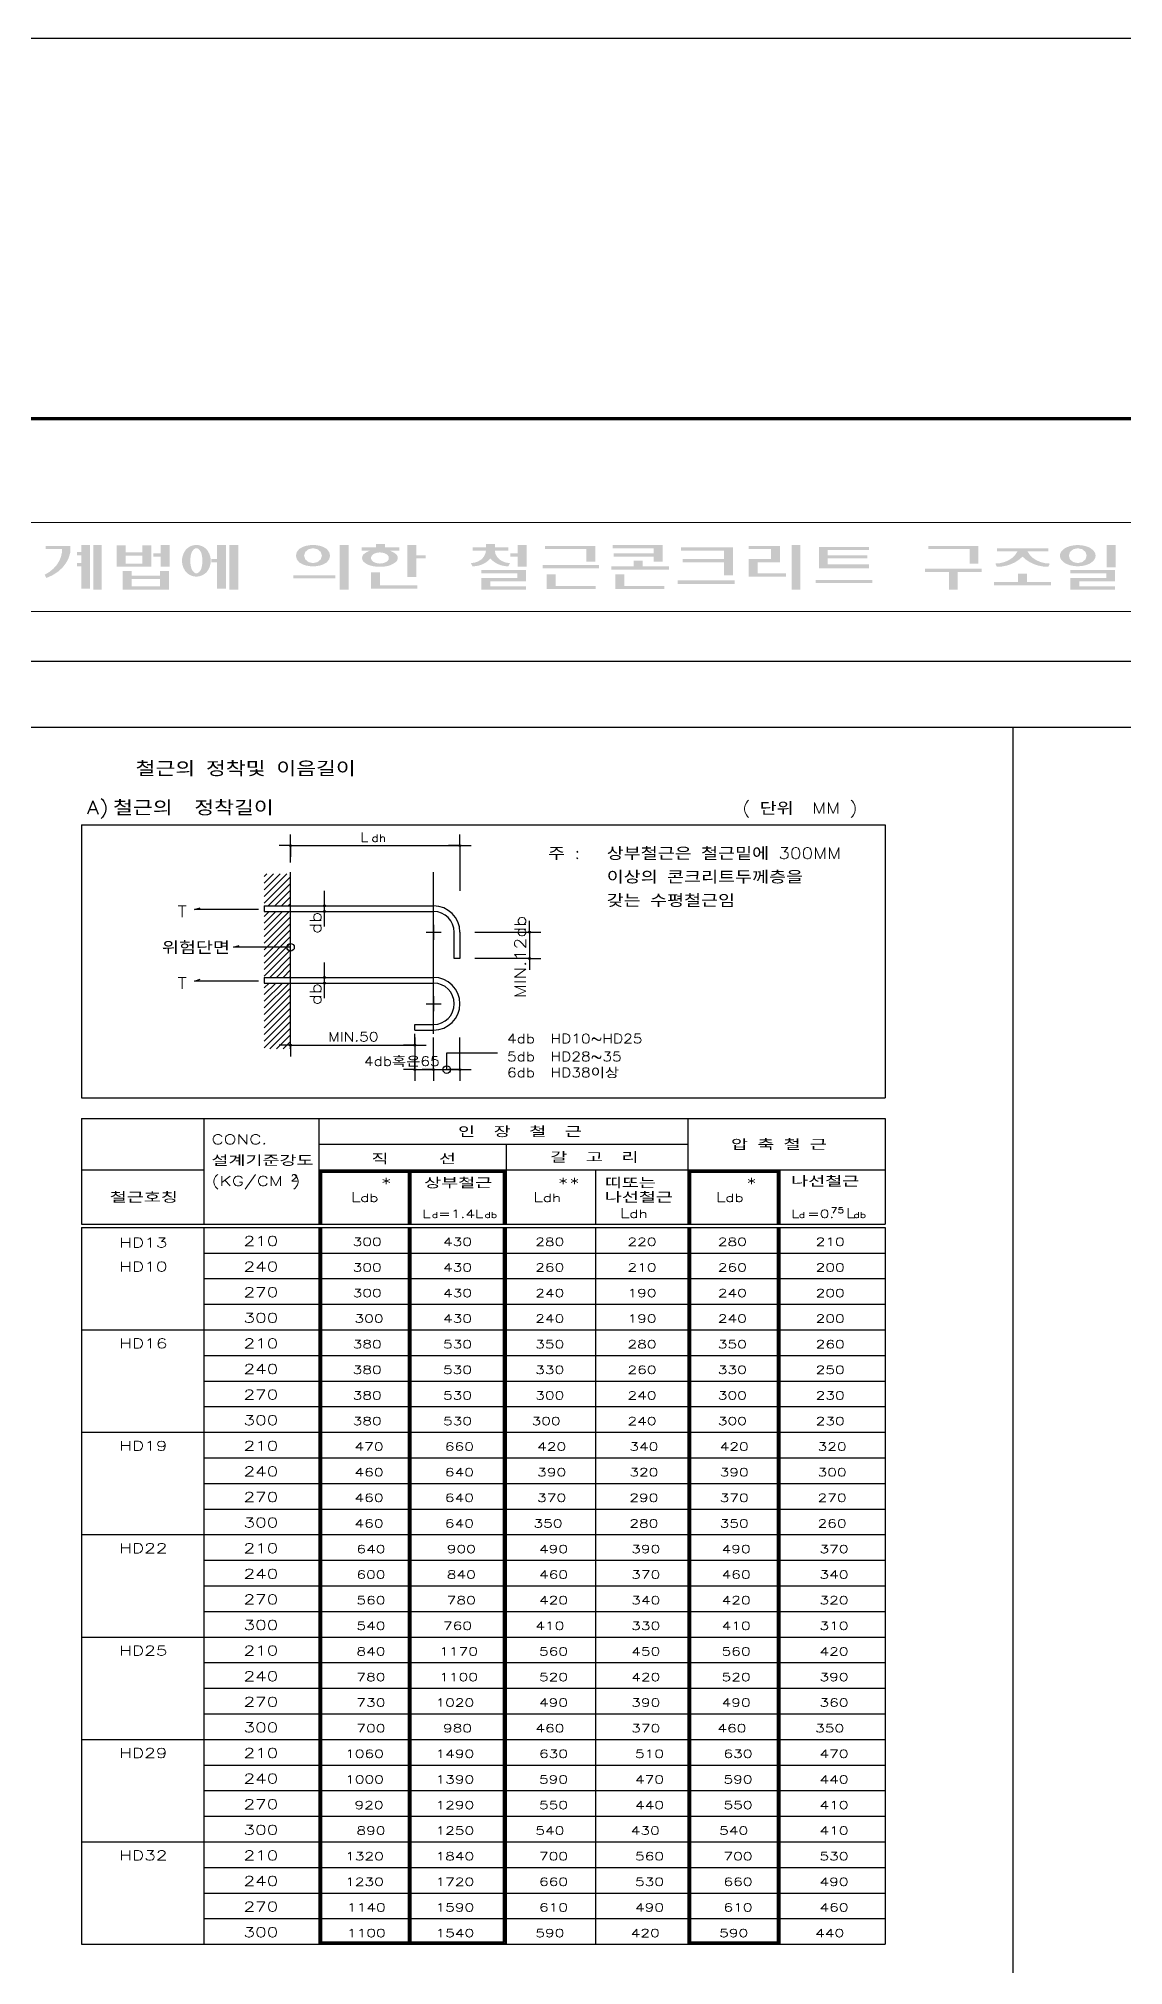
# Model space of a CAD drawing. Header units: millimetres. Extents: x 2237537 to 2823092, y 532110 to 734861.
# Drawn here: x 2481846 to 2504831, y 561203 to 602024 of the extents above; entities that cross this region are included whole.
import ezdxf
from ezdxf.lldxf.tags import DXFTag

# ---------------------------------------------------------------- set-up
doc = ezdxf.new("R2010")
doc.units = ezdxf.units.MM
doc.header["$LTSCALE"] = 300
doc.header["$MEASUREMENT"] = 0
doc.layers.get('0').update_dxf_attribs({"lineweight": 0})
for name, color, linetype in [('2', 2, 'Continuous'), ('3', 3, 'Continuous'), ('4', 4, 'Continuous'), ('CEN', 1, 'CEN'), ('COR', 4, 'Continuous'), ('FORM', 4, 'Continuous'), ('T', 3, 'Continuous'), ('WAL', 3, 'Continuous')]:
    doc.layers.add(name, color=color, linetype=linetype)
doc.layers.add('text', color=7, linetype='Continuous', lineweight=30)
doc.layers.add('가구', color=8, linetype='Continuous', lineweight=5)
doc.styles.add('HS', font='romans__.ttf', dxfattribs={"width": 1.1, "bigfont": 'ghs'})
tags = doc.linetypes.add('CEN', pattern=[62, 60, -1, 0, -1]).pattern_tags.tags
tags[10:11] = [DXFTag(74, 4), DXFTag(75, 0), DXFTag(340, '0'), DXFTag(46, 1.0), DXFTag(50, 0.0), DXFTag(44, 0.0), DXFTag(45, 0.0)]
tags[8:9] = [DXFTag(74, 4), DXFTag(75, 0), DXFTag(340, '0'), DXFTag(46, 1.0), DXFTag(50, 0.0), DXFTag(44, 0.0), DXFTag(45, 0.0)]
tags[6:7] = [DXFTag(74, 4), DXFTag(75, 0), DXFTag(340, '0'), DXFTag(46, 1.0), DXFTag(50, 0.0), DXFTag(44, 0.0), DXFTag(45, 0.0)]
tags[4:5] = [DXFTag(74, 4), DXFTag(75, 0), DXFTag(340, '0'), DXFTag(46, 1.0), DXFTag(50, 0.0), DXFTag(44, 0.0), DXFTag(45, 0.0)]

# ---------------------------------------------------------------- blocks, each defined once
blk = doc.blocks.new('P')
at = {"layer": '2'}
for q in [(-600, 0), (0, 600), (600, 0), (0, -600)]:
    blk.add_line((0, 0), q, dxfattribs=at)
at = {"layer": '4'}
for radius in [50, 25]:
    blk.add_circle((0, 0), radius, dxfattribs=at)
blk = doc.blocks.new('*X90')
at = {"color": 0}
for p, q in [((69100, 104102), (70298, 105300)), ((69100, 104455), (69945, 105300)), ((69100, 104809), (69591, 105300)), ((69100, 105162), (69238, 105300)), ((69100, 103748), (70500, 105148)), ((69305, 103600), (70500, 104795)), ((69659, 103600), (70500, 104441)), ((70012, 103600), (70500, 104088)), ((70366, 103600), (70500, 103734))]:
    blk.add_line(p, q, dxfattribs=at)
blk = doc.blocks.new('*X91')
at = {"color": 0}
for p, q in [((69100, 101980), (70420, 103300)), ((69100, 102334), (70066, 103300)), ((69100, 102688), (69712, 103300)), ((69100, 103041), (69359, 103300)), ((69100, 101627), (70500, 103027)), ((69100, 101273), (70500, 102673)), ((69100, 100920), (70500, 102320)), ((69100, 100566), (70500, 101966)), ((69100, 100213), (70500, 101613)), ((69100, 99859), (70500, 101259)), ((69394, 99800), (70500, 100906)), ((69748, 99800), (70500, 100552)), ((70102, 99800), (70500, 100198)), ((70455, 99800), (70500, 99845))]:
    blk.add_line(p, q, dxfattribs=at)
blk = doc.blocks.new('FORM')
at = {"layer": 'FORM', "flags": 128}
blk.add_lwpolyline([(162564, 26543), (159542, 26543), (159542, 23521), (162564, 23521), (162564, 58478), (159542, 58478), (159542, 55456), (162564, 55456), (162564, 58478), (115719, 58478), (115719, 55456), (118742, 55456), (118742, 58478), (115719, 58478), (115719, 23521), (118742, 23521), (118742, 26543), (115719, 26543), (115719, 23521), (162564, 23521)], dxfattribs=at)
at = {"layer": 'FORM', "const_width": 37.8}
blk.add_lwpolyline([(120245, 27347), (120245, 54452), (159038, 54452), (159038, 27347)], close=True, dxfattribs=at)

msp = doc.modelspace()

# ---------------------------------------------------------------- hatches: boundary and pattern name
at = {"layer": 'text'}
h = msp.add_hatch(color=256, dxfattribs=at)
h.paths.add_polyline_path([(2482661.1, 591147.6), (2482755.6, 591147.6), (2482755.6, 591295.3), (2482932.9, 591295.3), (2482932.9, 590369.7), (2482755.6, 590369.7), (2482755.6, 590842.4), (2482661.1, 590842.4), (2482661.1, 590911.3), (2482755.6, 590911.3), (2482755.6, 591078.7), (2482661.1, 591078.7)])
h.paths.add_polyline_path([(2483003.8, 591295.3), (2483181, 591295.3), (2483181, 590350.1), (2483121.9, 590350.1), (2483003.8, 590350.1)])
h.paths.add_polyline_path([(2482342.1, 591137.8), (2482342.1, 591206.7), (2481999.5, 591206.7), (2481999.5, 591275.6), (2482519.3, 591275.6), (2482519.3, 591137.8), (2482485.3, 591021.7), (2482428.2, 590912), (2482349.7, 590812), (2482252.2, 590724.4), (2482138.2, 590651.8), (2482011.3, 590596.2), (2481975.8, 590665.1), (2482071.3, 590720.8), (2482155.3, 590788.1), (2482225.9, 590865.4), (2482281.4, 590950.8), (2482320.5, 591042.3)])
h = msp.add_hatch(color=256, dxfattribs=at)
h.paths.add_polyline_path([(2483500, 590832.5), (2483500, 591285.4), (2483689.1, 591285.4), (2483689.1, 591137.8), (2484043.5, 591137.8), (2484043.5, 591285.4), (2484232.6, 591285.4), (2484232.6, 590832.5)])
h.paths.add_polyline_path([(2483689.1, 590901.4), (2483689.1, 591068.8), (2484043.5, 591068.8), (2484043.5, 590901.4)], flags=16)
h.paths.add_polyline_path([(2484433.4, 590832.5), (2484433.4, 591049.1), (2484279.8, 591049.1), (2484279.8, 591118.1), (2484433.4, 591118.1), (2484433.4, 591295.3), (2484622.5, 591295.3), (2484622.5, 590832.5)])
h.paths.add_polyline_path([(2483630, 590350.1), (2483630, 590743.9), (2483819, 590743.9), (2483819, 590645.4), (2484421.6, 590645.4), (2484421.6, 590743.9), (2484610.7, 590743.9), (2484610.7, 590350.1)])
h.paths.add_polyline_path([(2483819, 590419), (2483819, 590576.5), (2484421.6, 590576.5), (2484421.6, 590419)], flags=16)
h = msp.add_hatch(color=256, dxfattribs=at)
h.paths.add_polyline_path([(2485083.3, 591275.6), (2485117.5, 591286.4), (2485153.2, 591292.9), (2485189.6, 591295.1), (2485226.1, 591292.9), (2485261.8, 591286.4), (2485295.9, 591275.6), (2485321.9, 591263.7), (2485346.5, 591249.8), (2485369.3, 591234), (2485390.3, 591216.6), (2485409.2, 591197.6), (2485425.9, 591177.1), (2485464.2, 591108.7), (2485487.6, 591035.7), (2485495.5, 590960.5), (2485487.6, 590885.3), (2485464.2, 590812.4), (2485425.9, 590743.9), (2485409.2, 590723.5), (2485390.3, 590704.5), (2485369.3, 590687), (2485346.5, 590671.3), (2485321.9, 590657.4), (2485295.9, 590645.4), (2485261.8, 590634.7), (2485226.1, 590628.1), (2485189.6, 590625.9), (2485153.2, 590628.1), (2485117.5, 590634.7), (2485083.3, 590645.4), (2485057.3, 590657.4), (2485032.8, 590671.3), (2485009.9, 590687), (2484988.9, 590704.5), (2484970, 590723.5), (2484953.3, 590743.9), (2484915, 590812.4), (2484891.6, 590885.3), (2484883.7, 590960.5), (2484891.6, 591035.7), (2484915, 591108.7), (2484953.3, 591177.1), (2484970, 591197.6), (2484988.9, 591216.6), (2485009.9, 591234), (2485032.8, 591249.8), (2485057.3, 591263.7)])
h.paths.add_polyline_path([(2485142.3, 591206.7), (2485155.4, 591217.2), (2485171.7, 591223.9), (2485189.6, 591226.2), (2485207.5, 591223.9), (2485223.8, 591217.2), (2485236.9, 591206.7), (2485250.5, 591193.9), (2485262.8, 591180.2), (2485273.5, 591165.7), (2485282.7, 591150.4), (2485290.2, 591134.5), (2485295.9, 591118.1), (2485308.3, 591066.1), (2485315.8, 591013.5), (2485318.3, 590960.5), (2485315.8, 590907.6), (2485308.3, 590855), (2485295.9, 590803), (2485290.2, 590786.6), (2485282.7, 590770.7), (2485273.5, 590755.4), (2485262.8, 590740.8), (2485250.5, 590727.1), (2485236.9, 590714.4), (2485223.8, 590703.9), (2485207.5, 590697.1), (2485189.6, 590694.8), (2485171.7, 590697.1), (2485155.4, 590703.9), (2485142.3, 590714.4), (2485128.7, 590727.1), (2485116.4, 590740.8), (2485105.7, 590755.4), (2485096.5, 590770.7), (2485089, 590786.6), (2485083.3, 590803), (2485070.9, 590855), (2485063.4, 590907.6), (2485060.9, 590960.5), (2485063.4, 591013.5), (2485070.9, 591066.1), (2485083.3, 591118.1), (2485089, 591134.5), (2485096.5, 591150.4), (2485105.7, 591165.7), (2485116.4, 591180.2), (2485128.7, 591193.9)], flags=16)
h.paths.add_polyline_path([(2485508.6, 590931), (2485508.6, 590999.9), (2485626.8, 590999.9), (2485626.8, 591295.3), (2485815.8, 591295.3), (2485815.8, 590369.7), (2485626.8, 590369.7), (2485626.8, 590931)])
h.paths.add_polyline_path([(2485886.7, 590350.1), (2485886.7, 591295.3), (2486075.8, 591295.3), (2486075.8, 590350.1)])
h = msp.add_hatch(color=256, dxfattribs=at)
h.paths.add_polyline_path([(2487447.7, 591255.9), (2487516.1, 591277.5), (2487587.5, 591290.6), (2487660.4, 591295), (2487733.3, 591290.6), (2487804.7, 591277.5), (2487873.1, 591255.9), (2487951.2, 591211.7), (2488003.3, 591146), (2488021.6, 591068.8), (2488003.3, 590991.6), (2487951.2, 590926), (2487873.1, 590881.7), (2487804.7, 590860.2), (2487733.3, 590847.1), (2487660.4, 590842.7), (2487587.5, 590847.1), (2487516.1, 590860.2), (2487447.7, 590881.7), (2487369.6, 590926), (2487317.5, 590991.6), (2487299.3, 591068.8), (2487317.5, 591146), (2487369.6, 591211.7)])
h.paths.add_polyline_path([(2487471.4, 591068.8), (2487496.7, 591147.6), (2487565.9, 591205.3), (2487660.4, 591226.4), (2487754.9, 591205.3), (2487824.1, 591147.6), (2487849.5, 591068.8), (2487824.1, 590990.1), (2487754.9, 590932.4), (2487660.4, 590911.3), (2487565.9, 590932.4), (2487496.7, 590990.1)], flags=16)
h.paths.add_polyline_path([(2487246.9, 590586.4), (2487246.9, 590655.3), (2488133, 590655.3), (2488133, 590586.4)])
h.paths.add_polyline_path([(2488227.6, 590350.1), (2488227.6, 591295.3), (2488416.6, 591295.3), (2488416.6, 590350.1)])
h = msp.add_hatch(color=256, dxfattribs=at)
h.paths.add_polyline_path([(2488877.4, 591177.1), (2488688.4, 591177.1), (2488688.4, 591246.1), (2488995.6, 591246.1), (2488995.6, 591315), (2489184.6, 591315), (2489184.6, 591246.1), (2489491.8, 591246.1), (2489491.8, 591177.1), (2489279.1, 591177.1), (2489307.9, 591166.7), (2489335.7, 591154.4), (2489362.2, 591140.4), (2489387.3, 591124.7), (2489410.9, 591107.3), (2489432.7, 591088.5), (2489445.6, 591066.9), (2489453.5, 591043.6), (2489456.2, 591019.6), (2489453.5, 590995.5), (2489445.6, 590972.3), (2489432.7, 590950.7), (2489407.4, 590929.6), (2489380.1, 590910.2), (2489351.1, 590892.7), (2489320.5, 590877.1), (2489288.6, 590863.6), (2489255.5, 590852.2), (2489191.1, 590840.4), (2489125.6, 590833.9), (2489059.7, 590832.8), (2488993.9, 590837.2), (2488929, 590847), (2488865.6, 590862.1), (2488838.5, 590872.5), (2488812.6, 590884.8), (2488788, 590898.9), (2488764.9, 590914.7), (2488743.4, 590932), (2488723.8, 590950.7), (2488710.9, 590972.3), (2488703, 590995.5), (2488700.4, 591019.6), (2488703, 591043.6), (2488710.9, 591066.9), (2488723.8, 591088.5), (2488745.1, 591107.8), (2488768.4, 591125.5), (2488793.5, 591141.4), (2488820.1, 591155.4), (2488848.2, 591167.3)])
h.paths.add_polyline_path([(2488936.5, 591098.4), (2488980, 591119.7), (2489028, 591133), (2489078.3, 591137.4), (2489128.5, 591133), (2489176.5, 591119.7), (2489220, 591098.4), (2489245.3, 591076.6), (2489261.4, 591049.5), (2489266.9, 591019.6), (2489261.4, 590989.7), (2489245.3, 590962.6), (2489220, 590940.8), (2489176.5, 590919.5), (2489128.5, 590906.2), (2489078.3, 590901.8), (2489028, 590906.2), (2488980, 590919.5), (2488936.5, 590940.8), (2488911.3, 590962.6), (2488895.1, 590989.7), (2488889.6, 591019.6), (2488895.1, 591049.5), (2488911.3, 591076.6)], flags=16)
h.paths.add_polyline_path([(2489657.2, 590615.9), (2489657.2, 591295.3), (2489846.3, 591295.3), (2489846.3, 591078.7), (2490047.1, 591078.7), (2490047.1, 591009.8), (2489846.3, 591009.8), (2489846.3, 590615.9)])
h.paths.add_polyline_path([(2488889.2, 590714.4), (2489078.3, 590714.4), (2489078.3, 590438.7), (2489869.9, 590438.7), (2489869.9, 590369.7), (2488889.2, 590369.7)])
h = msp.add_hatch(color=256, dxfattribs=at)
h.paths.add_polyline_path([(2491998.1, 590832.5), (2491998.1, 591049.1), (2491844.5, 591049.1), (2491844.5, 591118.1), (2491998.1, 591118.1), (2491998.1, 591295.3), (2492187.1, 591295.3), (2492187.1, 590832.5)])
h.paths.add_polyline_path([(2491230.1, 590694.7), (2491230.1, 590763.6), (2492175.3, 590763.6), (2492175.3, 590527.3), (2491419.1, 590527.3), (2491419.1, 590419), (2492175.3, 590419), (2492175.3, 590350.1), (2491230.1, 590350.1), (2491230.1, 590596.2), (2491986.2, 590596.2), (2491986.2, 590694.7)])
h.paths.add_polyline_path([(2491324.6, 591177.1), (2491041, 591177.1), (2491041, 591246.1), (2491324.6, 591246.1), (2491324.6, 591315), (2491513.6, 591315), (2491513.6, 591246.1), (2491797.2, 591246.1), (2491797.2, 591177.1), (2491513.6, 591177.1), (2491525.9, 591108.9), (2491558.4, 591045.4), (2491609.1, 590990.8), (2491674.6, 590948.6), (2491750.7, 590921.5), (2491832.6, 590911.3), (2491797.2, 590842.4), (2491723.4, 590847.9), (2491651.6, 590863.1), (2491583.6, 590887.6), (2491521.2, 590920.8), (2491465.9, 590961.9), (2491419.1, 591009.8), (2491372.3, 590961.9), (2491317, 590920.8), (2491254.6, 590887.6), (2491186.6, 590863.1), (2491114.8, 590847.9), (2491041, 590842.4), (2491005.6, 590911.3), (2491087.5, 590921.5), (2491163.6, 590948.6), (2491229.1, 590990.8), (2491279.8, 591045.4), (2491312.3, 591108.9)])
h = msp.add_hatch(color=256, dxfattribs=at)
h.paths.add_polyline_path([(2492577, 591206.7), (2492577, 591275.6), (2493640.4, 591275.6), (2493640.4, 590940.8), (2493451.3, 590940.8), (2493451.3, 591206.7)])
h.paths.add_polyline_path([(2492529.7, 590803), (2492529.7, 590871.9), (2493723.1, 590871.9), (2493723.1, 590803)])
h.paths.add_polyline_path([(2492612.5, 590359.9), (2492612.5, 590675), (2492801.5, 590675), (2492801.5, 590428.8), (2493652.2, 590428.8), (2493652.2, 590359.9)])
h = msp.add_hatch(color=256, dxfattribs=at)
h.paths.add_polyline_path([(2494006.7, 591226.4), (2494006.7, 591295.3), (2495070.1, 591295.3), (2495070.1, 590940.8), (2494881, 590940.8), (2494881, 591049.1), (2494030.3, 591049.1), (2494030.3, 591118.1), (2494881, 591118.1), (2494881, 591226.4)])
h.paths.add_polyline_path([(2493983, 590773.4), (2493983, 590842.4), (2494455.7, 590842.4), (2494455.7, 590960.5), (2494644.7, 590960.5), (2494644.7, 590842.4), (2495200, 590842.4), (2495200, 590773.4)])
h.paths.add_polyline_path([(2494065.7, 590359.9), (2494065.7, 590675), (2494254.8, 590675), (2494254.8, 590428.8), (2495105.5, 590428.8), (2495105.5, 590359.9)])
h = msp.add_hatch(color=256, dxfattribs=at)
h.paths.add_polyline_path([(2495460, 591177.1), (2495460, 591246.1), (2496558.8, 591246.1), (2496558.8, 590655.3), (2496369.7, 590655.3), (2496369.7, 590931), (2495495.4, 590931), (2495495.4, 590999.9), (2496369.7, 590999.9), (2496369.7, 591177.1)])
h.paths.add_polyline_path([(2495389.1, 590468.2), (2495389.1, 590547), (2496594.2, 590547), (2496594.2, 590468.2)])
h = msp.add_hatch(color=256, dxfattribs=at)
h.paths.add_polyline_path([(2496889.6, 590625.7), (2496889.6, 590999.9), (2497362.2, 590999.9), (2497362.2, 591206.7), (2496889.6, 591206.7), (2496889.6, 591275.6), (2497551.3, 591275.6), (2497551.3, 590931), (2497078.7, 590931), (2497078.7, 590694.7), (2497681.3, 590694.7), (2497681.3, 590625.7)])
h.paths.add_polyline_path([(2497799.4, 590350.1), (2497799.4, 591295.3), (2497988.5, 591295.3), (2497988.5, 590350.1)])
h = msp.add_hatch(color=256, dxfattribs=at)
h.paths.add_polyline_path([(2498378.4, 590803), (2498378.4, 591255.9), (2499441.7, 591255.9), (2499441.7, 591187), (2498567.4, 591187), (2498567.4, 591078.7), (2499406.3, 591078.7), (2499406.3, 591009.8), (2498567.4, 591009.8), (2498567.4, 590881.7), (2499441.7, 590881.7), (2499441.7, 590803)])
h.paths.add_polyline_path([(2498307.5, 590487.9), (2498307.5, 590556.8), (2499512.6, 590556.8), (2499512.6, 590487.9)])
h = msp.add_hatch(color=256, dxfattribs=at)
h.paths.add_polyline_path([(2500695.6, 591206.7), (2500695.6, 591275.6), (2501759, 591275.6), (2501759, 590901.4), (2501569.9, 590901.4), (2501569.9, 591206.7)])
h.paths.add_polyline_path([(2500624.7, 590724.2), (2500624.7, 590793.1), (2501829.8, 590793.1), (2501829.8, 590724.2), (2501321.8, 590724.2), (2501321.8, 590350.1), (2501132.7, 590350.1), (2501132.7, 590724.2)])
h = msp.add_hatch(color=256, dxfattribs=at)
h.paths.add_polyline_path([(2502089.8, 590438.7), (2502089.8, 590507.6), (2502597.8, 590507.6), (2502597.8, 590684.8), (2502786.9, 590684.8), (2502786.9, 590507.6), (2503295, 590507.6), (2503295, 590438.7)])
h.paths.add_polyline_path([(2502586, 591157.4), (2502148.9, 591157.4), (2502148.9, 591226.4), (2503235.9, 591226.4), (2503235.9, 591157.4), (2502798.7, 591157.4), (2502847.2, 591085.2), (2502911.4, 591022.1), (2502989.1, 590970.5), (2503077.2, 590932.3), (2503172.4, 590909), (2503271.3, 590901.4), (2503235.9, 590832.5), (2503132.4, 590838.7), (2503031.1, 590857.7), (2502934.4, 590889.1), (2502844.4, 590932.2), (2502763.1, 590985.9), (2502692.4, 591049.1), (2502621.6, 590985.9), (2502540.3, 590932.2), (2502450.3, 590889.1), (2502353.6, 590857.7), (2502252.4, 590838.7), (2502148.9, 590832.5), (2502113.4, 590901.4), (2502212.3, 590909), (2502307.6, 590932.3), (2502395.7, 590970.5), (2502473.3, 591022.1), (2502537.6, 591085.2)])
h = msp.add_hatch(color=256, dxfattribs=at)
h.paths.add_polyline_path([(2503625.8, 591246.1), (2503701.1, 591272.5), (2503780.6, 591288.7), (2503862.1, 591294.1), (2503943.6, 591288.7), (2504023, 591272.5), (2504098.4, 591246.1), (2504122, 591233.3), (2504144.2, 591218.9), (2504164.9, 591203), (2504184, 591185.8), (2504201.2, 591167.3), (2504216.6, 591147.6), (2504229.3, 591122.5), (2504237, 591096), (2504239.6, 591068.8), (2504237, 591041.7), (2504229.3, 591015.2), (2504216.6, 590990.1), (2504201.2, 590970.4), (2504184, 590951.9), (2504164.9, 590934.6), (2504144.2, 590918.8), (2504122, 590904.4), (2504098.4, 590891.6), (2504023, 590865.1), (2503943.6, 590849), (2503862.1, 590843.5), (2503780.6, 590849), (2503701.1, 590865.1), (2503625.8, 590891.6), (2503602.2, 590904.4), (2503580, 590918.8), (2503559.3, 590934.6), (2503540.2, 590951.9), (2503523, 590970.4), (2503507.6, 590990.1), (2503494.9, 591015.2), (2503487.2, 591041.7), (2503484.6, 591068.8), (2503487.2, 591096), (2503494.9, 591122.5), (2503507.6, 591147.6), (2503523, 591167.3), (2503540.2, 591185.8), (2503559.3, 591203), (2503580, 591218.9), (2503602.2, 591233.3)])
h.paths.add_polyline_path([(2503673, 591068.8), (2503698.4, 591147.6), (2503767.6, 591205.3), (2503862.1, 591226.4), (2503956.6, 591205.3), (2504025.8, 591147.6), (2504051.1, 591068.8), (2504025.8, 590990.1), (2503956.6, 590932.4), (2503862.1, 590911.3), (2503767.6, 590932.4), (2503698.4, 590990.1)], flags=16)
h.paths.add_polyline_path([(2504476.5, 590822.7), (2504476.5, 591295.3), (2504665.5, 591295.3), (2504665.5, 590822.7)])
h.paths.add_polyline_path([(2503708.5, 590694.7), (2503708.5, 590763.6), (2504653.7, 590763.6), (2504653.7, 590527.3), (2503897.5, 590527.3), (2503897.5, 590419), (2504653.7, 590419), (2504653.7, 590350.1), (2503708.5, 590350.1), (2503708.5, 590596.2), (2504464.7, 590596.2), (2504464.7, 590694.7)])

# ---------------------------------------------------------------- linework, layer by layer
at = {"layer": '2'}
for p, q in [((2487184.6, 584566.4), (2487184.6, 584925.3)), ((2487184.6, 584925.3), (2490773.5, 584925.3)), ((2490773.5, 584925.3), (2490773.5, 583968.3)), ((2487902.3, 583210.6), (2487902.3, 583968.3)), ((2485150.8, 583569.5), (2485270.5, 583609.4)), ((2486506.7, 583569.5), (2485150.8, 583569.5)), ((2491092.5, 583091), (2492248.9, 583091)), ((2492248.9, 583091), (2492248.9, 583330.2)), ((2492248.9, 583091), (2492248.9, 582532.7)), ((2492248.9, 583091), (2492488.2, 583091)), ((2485975.2, 582772), (2486094.8, 582811.8)), ((2487184.6, 582772), (2485975.2, 582772)), ((2492248.9, 582532.7), (2491092.5, 582532.7)), ((2492248.9, 582532.7), (2492488.2, 582532.7)), ((2492248.9, 582532.7), (2492248.9, 582293.4)), ((2487902.3, 581695.3), (2487902.3, 582453)), ((2485150.8, 582054.2), (2485270.5, 582094.1)), ((2486506.7, 582054.2), (2485150.8, 582054.2)), ((2487184.6, 580698.4), (2489816.4, 580698.4)), ((2489816.4, 580857.9), (2489816.4, 580180)), ((2490215.2, 580180), (2490215.2, 580857.9)), ((2490494.3, 580180), (2490494.3, 580538.9)), ((2490494.3, 580538.9), (2491571, 580538.9)), ((2490773.5, 580180), (2490773.5, 580857.9)), ((2489816.4, 580180), (2490215.2, 580180)), ((2490215.2, 580180), (2490773.5, 580180)), ((2485350.2, 576296), (2499785.7, 576296)), ((2485350.2, 575753.6), (2499785.7, 575753.6)), ((2485350.2, 575211.3), (2499785.7, 575211.3)), ((2485350.2, 574126.6), (2499785.7, 574126.6)), ((2485350.2, 573584.3), (2499785.7, 573584.3)), ((2485350.2, 573042), (2499785.7, 573042)), ((2485350.2, 571957.3), (2499785.7, 571957.3)), ((2485350.2, 571415), (2499785.7, 571415)), ((2485350.2, 570872.7), (2499785.7, 570872.7)), ((2485350.2, 569788), (2499785.7, 569788)), ((2485350.2, 569245.7), (2499785.7, 569245.7)), ((2485350.2, 568703.4), (2499785.7, 568703.4)), ((2485350.2, 567618.7), (2499785.7, 567618.7)), ((2485350.2, 567076.4), (2499785.7, 567076.4)), ((2485350.2, 566534.1), (2499785.7, 566534.1)), ((2485350.2, 565449.4), (2499785.7, 565449.4)), ((2485350.2, 564907.1), (2499785.7, 564907.1)), ((2485350.2, 564364.8), (2499785.7, 564364.8)), ((2485350.2, 563280.1), (2499785.7, 563280.1)), ((2485350.2, 562737.8), (2499785.7, 562737.8)), ((2485350.2, 562195.5), (2499785.7, 562195.5))]:
    msp.add_line(p, q, dxfattribs=at)
msp.add_circle((2490494.3, 580180), 79.8, dxfattribs=at)
at = {"layer": '3'}
for p, q in [((2523620.1, 588829.2), (2460730.4, 588829.2)), ((2523620.1, 587430), (2460730.4, 587430)), ((2502497.2, 541865.2), (2502497.2, 587430))]:
    msp.add_line(p, q, dxfattribs=at)
at = {"layer": '4', "color": 2}
for p, q in [((2490215.2, 583250.5), (2490215.2, 582931.5)), ((2490215.2, 581735.2), (2490215.2, 581416.2))]:
    msp.add_line(p, q, dxfattribs=at)
at = {"layer": '4'}
for centre, radius in [((2487902.3, 583649.3), 19.9), ((2487902.3, 583529.6), 19.9), ((2487902.3, 583649.3), 9.97), ((2487902.3, 583529.6), 9.97), ((2492248.9, 583091), 19.9), ((2492248.9, 583091), 9.97), ((2487184.6, 582772), 79.8), ((2492248.9, 582532.7), 19.9), ((2492248.9, 582532.7), 9.97), ((2487902.3, 582133.9), 19.9), ((2487902.3, 582133.9), 9.97), ((2487902.3, 582014.3), 19.9), ((2487902.3, 582014.3), 9.97)]:
    msp.add_circle(centre, radius, dxfattribs=at)
at = {"layer": 'CEN'}
for p, q in [((2487184.6, 580618.6), (2487184.6, 584367)), ((2490215.2, 580937.6), (2490215.2, 584367))]:
    msp.add_line(p, q, dxfattribs=at)
at = {"layer": 'COR'}
for p, q in [((2486626.3, 583649.3), (2486626.3, 583529.6)), ((2486626.3, 583649.3), (2490215.2, 583649.3)), ((2486626.3, 583529.6), (2490215.2, 583529.6)), ((2490055.7, 583091), (2490374.7, 583091)), ((2490653.9, 582532.7), (2490653.9, 583091)), ((2490773.5, 583091), (2490773.5, 582532.7)), ((2490773.5, 582532.7), (2490653.9, 582532.7)), ((2486626.3, 582133.9), (2486626.3, 582014.3)), ((2486626.3, 582133.9), (2490215.2, 582133.9)), ((2486626.3, 582014.3), (2490215.2, 582014.3)), ((2490055.7, 581575.7), (2490374.7, 581575.7)), ((2489816.4, 581017.4), (2489816.4, 581137)), ((2489816.4, 581137), (2490215.2, 581137)), ((2489816.4, 581017.4), (2490215.2, 581017.4))]:
    msp.add_line(p, q, dxfattribs=at)
for centre, radius, start in [((2490215.2, 583091), 558.3, 0), ((2490215.2, 583091), 438.6, 0), ((2490215.2, 581575.7), 558.3, 270), ((2490215.2, 581575.7), 438.6, 270)]:
    msp.add_arc(centre, radius, start, 90, dxfattribs=at)
at = {"layer": 'T'}
for p, q in [((2487782.7, 578058.5), (2499785.7, 578058.5)), ((2493644.6, 578058.5), (2493644.6, 576906.1))]:
    msp.add_line(p, q, dxfattribs=at)
at = {"layer": 'WAL'}
for p, q in [((2482758.2, 585364), (2482758.2, 579581.8)), ((2482758.2, 585364), (2499785.7, 585364)), ((2499785.7, 585364), (2499785.7, 579581.8)), ((2482758.2, 579581.8), (2499785.7, 579581.8)), ((2482758.2, 579143.2), (2499785.7, 579143.2)), ((2482758.2, 579143.2), (2482758.2, 576906.1)), ((2485350.2, 579143.2), (2485350.2, 576906.1)), ((2487782.7, 579143.2), (2487782.7, 576906.1)), ((2495598.6, 579143.2), (2495598.6, 576906.1)), ((2499785.7, 579143.2), (2499785.7, 576906.1)), ((2487782.7, 578600.8), (2495598.6, 578600.8)), ((2491750.5, 578600.8), (2491750.5, 576906.1)), ((2482758.2, 578058.5), (2485350.2, 578058.5)), ((2487802.7, 578041.6), (2491730.5, 578041.6)), ((2487802.7, 578041.6), (2487802.7, 576906.1)), ((2491730.5, 578041.6), (2491730.5, 576906.1)), ((2495618.5, 578041.6), (2497532.6, 578041.6)), ((2495618.5, 578041.6), (2495618.5, 576906.1)), ((2497532.6, 578041.6), (2497532.6, 576906.1)), ((2497552.6, 578058.5), (2497552.6, 576906.1)), ((2487822.6, 578024.6), (2491710.6, 578024.6)), ((2487822.6, 578024.6), (2487822.6, 576906.1)), ((2487842.5, 578007.7), (2491690.7, 578007.7)), ((2487842.5, 578007.7), (2487842.5, 576906.1)), ((2489676.9, 578007.7), (2489676.9, 576906.1)), ((2489696.8, 578007.7), (2489696.8, 576906.1)), ((2489716.7, 578007.7), (2489716.7, 576906.1)), ((2489736.7, 578007.7), (2489736.7, 576906.1)), ((2491690.7, 578007.7), (2491690.7, 576906.1)), ((2491710.6, 578024.6), (2491710.6, 576906.1)), ((2495638.5, 578024.6), (2497512.7, 578024.6)), ((2495638.5, 578024.6), (2495638.5, 576906.1)), ((2495658.4, 578007.7), (2497492.7, 578007.7)), ((2495658.4, 578007.7), (2495658.4, 576906.1)), ((2497492.7, 578007.7), (2497492.7, 576906.1)), ((2497512.7, 578024.6), (2497512.7, 576906.1)), ((2482758.2, 576906.1), (2499785.7, 576906.1)), ((2482758.2, 576838.3), (2482758.2, 561653.1)), ((2482758.2, 576838.3), (2499785.7, 576838.3)), ((2485350.2, 576838.3), (2485350.2, 561653.1)), ((2487782.7, 576838.3), (2487782.7, 561653.1)), ((2487802.7, 576838.3), (2487802.7, 561670.1)), ((2487822.6, 576838.3), (2487822.6, 561687)), ((2487842.5, 576838.3), (2487842.5, 561704)), ((2489676.9, 576838.3), (2489676.9, 561704)), ((2489696.8, 576838.3), (2489696.8, 561704)), ((2489716.7, 576838.3), (2489716.7, 561704)), ((2489736.7, 576838.3), (2489736.7, 561704)), ((2491690.7, 576838.3), (2491690.7, 561704)), ((2491710.6, 576838.3), (2491710.6, 561687)), ((2491730.5, 576838.3), (2491730.5, 561670.1)), ((2491750.5, 576838.3), (2491750.5, 561653.1)), ((2493644.6, 576838.3), (2493644.6, 561653.1)), ((2495598.6, 576838.3), (2495598.6, 561653.1)), ((2495618.5, 576838.3), (2495618.5, 561670.1)), ((2495638.5, 576838.3), (2495638.5, 561687)), ((2495658.4, 576838.3), (2495658.4, 561704)), ((2497492.7, 576838.3), (2497492.7, 561704)), ((2497512.7, 576838.3), (2497512.7, 561687)), ((2497532.6, 576838.3), (2497532.6, 561670.1)), ((2497552.6, 576838.3), (2497552.6, 561653.1)), ((2499785.7, 576838.3), (2499785.7, 561653.1)), ((2482758.2, 574669), (2499785.7, 574669)), ((2482758.2, 572499.7), (2499785.7, 572499.7)), ((2482758.2, 570330.4), (2499785.7, 570330.4)), ((2482758.2, 568161.1), (2499785.7, 568161.1)), ((2482758.2, 565991.8), (2499785.7, 565991.8)), ((2482758.2, 563822.4), (2499785.7, 563822.4)), ((2487842.5, 561704), (2491690.7, 561704)), ((2495658.4, 561704), (2497492.7, 561704)), ((2482758.2, 561653.1), (2499785.7, 561653.1)), ((2487802.7, 561670.1), (2491730.5, 561670.1)), ((2487822.6, 561687), (2491710.6, 561687)), ((2495618.5, 561670.1), (2497532.6, 561670.1)), ((2495638.5, 561687), (2497512.7, 561687))]:
    msp.add_line(p, q, dxfattribs=at)
at = {"layer": '가구'}
for p, q in [((2472785.1, 591773.1), (2511593.8, 591773.1)), ((2472785.1, 589888.4), (2511593.8, 589888.4))]:
    msp.add_line(p, q, dxfattribs=at)

# ---------------------------------------------------------------- block references
at = {"xscale": 2, "yscale": 2, "zscale": 2}
msp.add_blockref('FORM', (2216898, 485067.7), dxfattribs=at)
at = {"layer": '2', "color": 6, "xscale": 0.3987693283706903, "yscale": 0.3987693281378597, "zscale": 0.398769328125}
for name, p in [('*X90', (2459071.3, 542336.8)), ('*X91', (2459071.3, 542336.8)), ('*X91', (2459071.3, 540821.4))]:
    msp.add_blockref(name, p, dxfattribs=at)
at = {"layer": '2', "xscale": 0.3987693283706903, "yscale": 0.3987693281378597, "zscale": 0.398769328125}
for p in [(2487184.6, 580698.4), (2489816.4, 580698.4), (2489816.4, 580180), (2490215.2, 580180), (2490773.5, 580180)]:
    msp.add_blockref('P', p, dxfattribs=at)
at = {"layer": '4', "xscale": 0.3987693283706903, "yscale": 0.3987693281378597, "zscale": 0.398769328125}
for p in [(2487184.6, 584925.3), (2490773.5, 584925.3)]:
    msp.add_blockref('P', p, dxfattribs=at)

# ---------------------------------------------------------------- texts
at = {"layer": 'T', "style": 'HS', "width": 1.411765}
for s, height, p in [('인  장  철  근', 203.37, (2490733.6, 578770.3)), ('CONC.', 203.37, (2485509.7, 578600.8)), ('갈  고  리', 203.37, (2492687.6, 578228)), ('압 축 철 근', 203.37, (2496515.8, 578499.2)), ('설계기준강도', 203.37, (2485509.7, 578160.2)), ('직     선', 203.37, (2488899.3, 578194.1)), ('(KG/CM )', 203.37, (2485509.7, 577719.6)), ('2', 135.6, (2487184.6, 577821.2)), ('*', 237.3, (2489098.7, 577651.8)), ('상부철근', 203.37, (2490015.8, 577685.7)), ('*', 237.3, (2492847.1, 577651.8)), ('*', 237.3, (2493086.3, 577651.8)), ('띠또는', 203.37, (2493844, 577685.7)), ('*', 237.3, (2496834.8, 577651.8)), ('나선철근', 203.37, (2497791.8, 577719.6)), ('철근호칭', 203.37, (2483356.4, 577380.6)), ('L', 203.4, (2488460.6, 577380.6)), ('db', 169.48, (2488660, 577380.6)), ('L =1.4L', 169.48, (2489975.9, 577041.7)), ('L', 203.4, (2492328.7, 577380.6)), ('dh', 169.48, (2492528.1, 577380.6)), ('나선철근', 203.37, (2493844, 577380.6)), ('L', 203.4, (2494163, 577041.7)), ('dh', 169.48, (2494362.4, 577041.7)), ('L', 203.4, (2496196.7, 577380.6)), ('db', 169.48, (2496396.1, 577380.6)), ('L =0.', 169.48, (2497791.8, 577041.7)), ('75', 118.63, (2498629.2, 577143.3)), ('L', 203.4, (2498948.3, 577041.7)), ('d', 118.6, (2490175.3, 577041.7)), ('db', 118.63, (2491291.9, 577041.7)), ('d', 118.6, (2497951.3, 577041.7)), ('db', 118.63, (2499107.8, 577041.7)), ('HD13', 203.37, (2483555.8, 576414.6)), ('210', 203.37, (2486187.6, 576448.5)), ('HD10', 203.37, (2483555.8, 575906.2)), ('240', 203.37, (2486187.6, 575906.2)), ('270', 203.37, (2486187.6, 575363.8)), ('300', 203.37, (2486187.6, 574821.5)), ('HD16', 203.37, (2483555.8, 574279.2)), ('210', 203.37, (2486187.6, 574279.2)), ('240', 203.37, (2486187.6, 573736.9)), ('270', 203.37, (2486187.6, 573194.5)), ('300', 203.37, (2486187.6, 572652.2)), ('HD19', 203.37, (2483555.8, 572109.9)), ('210', 203.37, (2486187.6, 572109.9)), ('240', 203.37, (2486187.6, 571567.5)), ('270', 203.37, (2486187.6, 571025.2)), ('300', 203.37, (2486187.6, 570482.9)), ('HD22', 203.37, (2483555.8, 569940.6)), ('210', 203.37, (2486187.6, 569940.6)), ('240', 203.37, (2486187.6, 569398.2)), ('270', 203.37, (2486187.6, 568855.9)), ('300', 203.37, (2486187.6, 568313.6)), ('HD25', 203.37, (2483555.8, 567771.3)), ('210', 203.37, (2486187.6, 567771.3)), ('240', 203.37, (2486187.6, 567228.9)), ('270', 203.37, (2486187.6, 566686.6)), ('300', 203.37, (2486187.6, 566144.3)), ('HD29', 203.37, (2483555.8, 565602)), ('210', 203.37, (2486187.6, 565602)), ('240', 203.37, (2486187.6, 565059.6)), ('270', 203.37, (2486187.6, 564517.3)), ('300', 203.37, (2486187.6, 563975)), ('HD32', 203.37, (2483555.8, 563432.7)), ('210', 203.37, (2486187.6, 563432.7)), ('240', 203.37, (2486187.6, 562890.3)), ('270', 203.37, (2486187.6, 562348)), ('300', 203.37, (2486187.6, 561805.7))]:
    msp.add_text(s, height=height, dxfattribs=at).set_placement(p)
at = {"layer": 'T', "color": 3, "style": 'HS', "width": 1.411765}
for s, p in [('300', (2488500.5, 576448.5)), ('430', (2490414.6, 576448.5)), ('280', (2492368.6, 576448.5)), ('220', (2494322.5, 576448.5)), ('280', (2496236.6, 576448.5)), ('210', (2498310.2, 576448.5)), ('300', (2488500.5, 575906.2)), ('430', (2490414.6, 575906.2)), ('260', (2492368.6, 575906.2)), ('210', (2494322.5, 575906.2)), ('260', (2496236.6, 575906.2)), ('200', (2498310.2, 575906.2)), ('300', (2488500.5, 575363.8)), ('430', (2490414.6, 575363.8)), ('240', (2492368.6, 575363.8)), ('190', (2494322.5, 575363.8)), ('240', (2496236.6, 575363.8)), ('200', (2498310.2, 575363.8)), ('300', (2488540.4, 574821.5)), ('430', (2490414.6, 574821.5)), ('240', (2492368.6, 574821.5)), ('190', (2494322.5, 574821.5)), ('240', (2496236.6, 574821.5)), ('200', (2498310.2, 574821.5)), ('380', (2488500.5, 574279.2)), ('530', (2490414.6, 574279.2)), ('350', (2492368.6, 574279.2)), ('280', (2494322.5, 574279.2)), ('350', (2496236.6, 574279.2)), ('260', (2498310.2, 574279.2)), ('380', (2488500.5, 573736.9)), ('530', (2490414.6, 573736.9)), ('330', (2492368.6, 573736.9)), ('260', (2494322.5, 573736.9)), ('330', (2496236.6, 573736.9)), ('250', (2498310.2, 573736.9)), ('380', (2488500.5, 573194.5)), ('530', (2490414.6, 573194.5)), ('300', (2492368.6, 573194.5)), ('240', (2494322.5, 573194.5)), ('300', (2496236.6, 573194.5)), ('230', (2498310.2, 573194.5)), ('380', (2488500.5, 572652.2)), ('530', (2490414.6, 572652.2)), ('300', (2492291, 572652.2)), ('240', (2494322.5, 572652.2)), ('300', (2496236.6, 572652.2)), ('230', (2498310.2, 572652.2)), ('470', (2488540.4, 572109.9)), ('660', (2490454.5, 572109.9)), ('420', (2492408.4, 572109.9)), ('340', (2494362.4, 572109.9)), ('420', (2496276.5, 572109.9)), ('320', (2498350.1, 572109.9)), ('460', (2488540.4, 571567.5)), ('640', (2490454.5, 571567.5)), ('390', (2492408.4, 571567.5)), ('320', (2494362.4, 571567.5)), ('390', (2496276.5, 571567.5)), ('300', (2498350.1, 571567.5)), ('460', (2488540.4, 571025.2)), ('640', (2490454.5, 571025.2)), ('370', (2492408.4, 571025.2)), ('290', (2494362.4, 571025.2)), ('370', (2496276.5, 571025.2)), ('270', (2498350.1, 571025.2)), ('460', (2488540.4, 570482.9)), ('640', (2490454.5, 570482.9)), ('350', (2492330.8, 570482.9)), ('280', (2494362.4, 570482.9)), ('350', (2496276.5, 570482.9)), ('260', (2498350.1, 570482.9)), ('640', (2488580.3, 569940.6)), ('900', (2490494.3, 569940.6)), ('490', (2492448.3, 569940.6)), ('390', (2494402.3, 569940.6)), ('490', (2496316.4, 569940.6)), ('370', (2498390, 569940.6)), ('600', (2488580.3, 569398.2)), ('840', (2490494.3, 569398.2)), ('460', (2492448.3, 569398.2)), ('370', (2494402.3, 569398.2)), ('460', (2496316.4, 569398.2)), ('340', (2498390, 569398.2)), ('560', (2488580.3, 568855.9)), ('780', (2490494.3, 568855.9)), ('420', (2492448.3, 568855.9)), ('340', (2494402.3, 568855.9)), ('420', (2496316.4, 568855.9)), ('320', (2498390, 568855.9)), ('540', (2488580.3, 568313.6)), ('760', (2490414.6, 568313.6)), ('410', (2492370.7, 568313.6)), ('330', (2494402.3, 568313.6)), ('410', (2496316.4, 568313.6)), ('310', (2498390, 568313.6)), ('840', (2488580.3, 567771.3)), ('1170', (2490334.8, 567771.3)), ('560', (2492448.3, 567771.3)), ('450', (2494402.3, 567771.3)), ('560', (2496316.4, 567771.3)), ('420', (2498390, 567771.3)), ('780', (2488580.3, 567228.9)), ('1100', (2490334.8, 567228.9)), ('520', (2492448.3, 567228.9)), ('420', (2494402.3, 567228.9)), ('520', (2496316.4, 567228.9)), ('390', (2498390, 567228.9)), ('730', (2488580.3, 566686.6)), ('1020', (2490255.1, 566686.6)), ('490', (2492448.3, 566686.6)), ('390', (2494402.3, 566686.6)), ('490', (2496316.4, 566686.6)), ('360', (2498390, 566686.6)), ('700', (2488580.3, 566144.3)), ('980', (2490414.6, 566144.3)), ('460', (2492370.7, 566144.3)), ('370', (2494402.3, 566144.3)), ('460', (2496225.9, 566144.3)), ('350', (2498299.5, 566144.3)), ('1060', (2488341, 565602)), ('1490', (2490255.1, 565602)), ('630', (2492448.3, 565602)), ('510', (2494482, 565602)), ('630', (2496356.3, 565602)), ('470', (2498390, 565602)), ('1000', (2488341, 565059.6)), ('1390', (2490255.1, 565059.6)), ('590', (2492448.3, 565059.6)), ('470', (2494482, 565059.6)), ('590', (2496356.3, 565059.6)), ('440', (2498390, 565059.6)), ('920', (2488540.4, 564517.3)), ('1290', (2490255.1, 564517.3)), ('550', (2492448.3, 564517.3)), ('440', (2494482, 564517.3)), ('550', (2496356.3, 564517.3)), ('410', (2498390, 564517.3)), ('890', (2488580.3, 563975)), ('1250', (2490255.1, 563975)), ('540', (2492370.7, 563975)), ('430', (2494391.5, 563975)), ('540', (2496265.7, 563975)), ('410', (2498390, 563975)), ('1320', (2488341, 563432.7)), ('1840', (2490255.1, 563432.7)), ('700', (2492448.3, 563432.7)), ('560', (2494482, 563432.7)), ('700', (2496356.3, 563432.7)), ('530', (2498390, 563432.7)), ('1230', (2488341, 562890.3)), ('1720', (2490255.1, 562890.3)), ('660', (2492448.3, 562890.3)), ('530', (2494482, 562890.3)), ('660', (2496356.3, 562890.3)), ('490', (2498390, 562890.3)), ('1140', (2488380.9, 562348)), ('1590', (2490255.1, 562348)), ('610', (2492448.3, 562348)), ('490', (2494482, 562348)), ('610', (2496356.3, 562348)), ('460', (2498390, 562348)), ('1100', (2488380.9, 561805.7)), ('1540', (2490255.1, 561805.7)), ('590', (2492370.7, 561805.7)), ('420', (2494391.5, 561805.7)), ('590', (2496265.7, 561805.7)), ('440', (2498299.5, 561805.7))]:
    msp.add_text(s, height=169.48, dxfattribs=at).set_placement(p)
at = {"layer": 'text', "style": 'HS', "width": 1.2}
for s, height, p in [('철근의 정착및 이음길이', 279.139, (2483902.9, 586424.2)), ('A)', 279.14, (2482868.2, 585595)), ('철근의  정착길이', 279.14, (2483426.5, 585595)), ('L', 199.4, (2488660, 585005.1)), ('dh', 159.51, (2488899.3, 585005.1)), ('T', 239.3, (2484791.9, 583410)), ('위험단면', 239.26, (2484459.8, 582652.3)), ('T', 239.3, (2484791.9, 581894.7)), ('MIN.50', 199.38, (2487982.1, 580778.1)), ('4db  HD10~HD25', 199.385, (2491770.4, 580738.2)), ('4db혹은65', 199.38, (2488739.8, 580259.7)), ('5db  HD28~35', 199.385, (2491770.4, 580359.4)), ('6db  HD38이상', 199.385, (2491770.4, 580020.5))]:
    msp.add_text(s, height=height, dxfattribs=at).set_placement(p)
at = {"layer": 'text', "color": 3, "style": 'HS', "width": 1.2}
for s, height, p in [('( 단위  MM )', 239.26, (2496755, 585603.2)), ('주 : ', 239.26, (2492641, 584646.2)), ('상부철근은 철근밑에 300MM', 239.262, (2493883.9, 584646.2)), ('이상의 콘크리트두께층을', 239.262, (2493883.9, 584147.7)), ('갖는 수평철근임', 239.26, (2493883.9, 583649.3))]:
    msp.add_text(s, height=height, dxfattribs=at).set_placement(p)
at = {"layer": 'text', "style": 'HS', "width": 1.2}
for s, p in [('db', (2487835, 583059)), ('MIN.12db', (2492169.2, 581695.3)), ('db', (2487835, 581543.6))]:
    msp.add_text(s, height=239.26, rotation=90, dxfattribs=at).set_placement(p)

doc.saveas('drawing.dxf')
